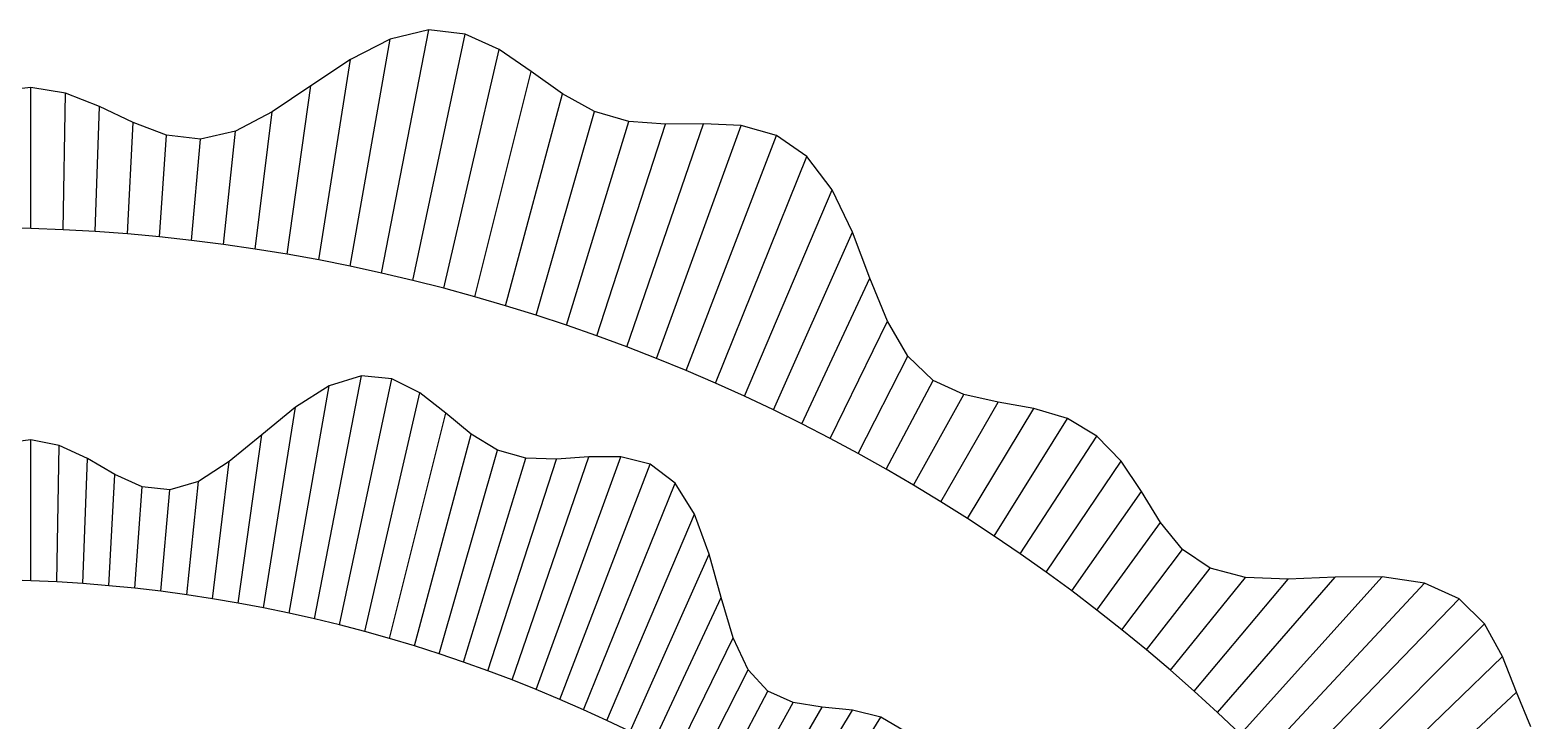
# Model space of a CAD drawing. Header units: metres. Extents: x -31 to 28.6, y -27.3 to 29.4.
# Drawn here: x -0.01 to 21.3, y 19.26 to 29.07 of the extents above; entities that cross this region are included whole.
import ezdxf

# ---------------------------------------------------------------- set-up
doc = ezdxf.new("R2010")
doc.units = ezdxf.units.M
for name, color, linetype in [('Fill', 3, 'Continuous'), ('Inner', 2, 'Continuous'), ('Outer', 1, 'Continuous')]:
    doc.layers.add(name, color=color, linetype=linetype)

msp = doc.modelspace()

# ---------------------------------------------------------------- linework, layer by layer
at = {"layer": 'Fill'}
for p, q in [((4.98, 25.618), (5.65, 29.068)), ((5.423, 25.513), (6.166, 29.009)), ((4.534, 25.714), (5.103, 28.94)), ((5.864, 25.401), (6.647, 28.79)), ((4.087, 25.803), (4.538, 28.651)), ((6.303, 25.282), (7.101, 28.479)), ((0, 26.25), (0, 28.25)), ((0.458, 26.232), (0.492, 28.17)), ((3.638, 25.885), (3.974, 28.274)), ((6.74, 25.154), (7.546, 28.161)), ((0.915, 26.206), (0.977, 27.981)), ((1.372, 26.172), (1.454, 27.753)), ((3.187, 25.958), (3.426, 27.904)), ((7.174, 25.02), (8.003, 27.911)), ((7.606, 24.877), (8.49, 27.771)), ((8.034, 24.727), (9.01, 27.73)), ((8.46, 24.57), (9.55, 27.736)), ((8.883, 24.406), (10.086, 27.71)), ((1.827, 26.131), (1.928, 27.573)), ((2.282, 26.081), (2.408, 27.519)), ((2.735, 26.023), (2.904, 27.632)), ((9.303, 24.234), (10.584, 27.572)), ((9.719, 24.055), (11.018, 27.27)), ((10.132, 23.869), (11.375, 26.797)), ((10.541, 23.676), (11.663, 26.197)), ((10.947, 23.476), (11.912, 25.545)), ((11.349, 23.269), (12.161, 24.934)), ((11.747, 23.055), (12.452, 24.438)), ((4.026, 20.71), (4.696, 24.159)), ((4.383, 20.623), (5.126, 24.118)), ((12.141, 22.834), (12.811, 24.094)), ((3.666, 20.79), (4.235, 24.016)), ((4.74, 20.529), (5.522, 23.918)), ((12.531, 22.606), (13.245, 23.895)), ((3.305, 20.865), (3.756, 23.713)), ((12.917, 22.372), (13.734, 23.787)), ((13.298, 22.132), (14.239, 23.697)), ((5.094, 20.43), (5.891, 23.627)), ((13.675, 21.884), (14.717, 23.552)), ((0, 21.25), (0, 23.25)), ((2.942, 20.933), (3.278, 23.323)), ((5.446, 20.325), (6.252, 23.331)), ((14.047, 21.631), (15.134, 23.304)), ((0.371, 21.233), (0.404, 23.17)), ((5.796, 20.213), (6.625, 23.105)), ((0.741, 21.209), (0.803, 22.984)), ((2.578, 20.995), (2.817, 22.941)), ((6.144, 20.096), (7.029, 22.989)), ((6.489, 19.972), (7.465, 22.975)), ((6.832, 19.843), (7.923, 23.009)), ((7.173, 19.707), (8.375, 23.011)), ((7.511, 19.566), (8.792, 22.904)), ((14.415, 21.371), (15.478, 22.947)), ((1.11, 21.179), (1.193, 22.76)), ((2.213, 21.051), (2.382, 22.66)), ((7.846, 19.419), (9.145, 22.634)), ((1.478, 21.143), (1.579, 22.585)), ((1.846, 21.1), (1.972, 22.538)), ((14.778, 21.105), (15.766, 22.516)), ((8.178, 19.267), (9.421, 22.195)), ((15.135, 20.832), (16.039, 22.075)), ((8.508, 19.108), (9.63, 21.629)), ((15.488, 20.554), (16.349, 21.695)), ((15.836, 20.269), (16.743, 21.43)), ((16.179, 19.979), (17.246, 21.297)), ((16.516, 19.683), (17.851, 21.274)), ((16.848, 19.381), (18.517, 21.301)), ((17.174, 19.074), (19.183, 21.305)), ((17.495, 18.761), (19.785, 21.217)), ((8.834, 18.944), (9.799, 21.014)), ((17.81, 18.443), (20.275, 20.995)), ((18.12, 18.12), (20.637, 20.637)), ((9.157, 18.775), (9.969, 20.44)), ((18.423, 17.791), (20.893, 20.176)), ((9.477, 18.6), (10.182, 19.983)), ((9.794, 18.419), (10.464, 19.68)), ((18.721, 17.457), (21.091, 19.668)), ((10.107, 18.233), (10.821, 19.522)), ((10.417, 18.042), (11.234, 19.457)), ((10.723, 17.846), (11.664, 19.412)), ((11.025, 17.644), (12.067, 19.312))]:
    msp.add_line(p, q, dxfattribs=at)
at = {"layer": 'Inner'}
for p, q in [((0, 26.25), (-0.458, 26.26)), ((0.458, 26.232), (0, 26.25)), ((0.915, 26.206), (0.458, 26.232)), ((1.372, 26.172), (0.915, 26.206)), ((1.827, 26.131), (1.372, 26.172)), ((2.282, 26.081), (1.827, 26.131)), ((2.735, 26.023), (2.282, 26.081)), ((3.187, 25.958), (2.735, 26.023)), ((3.638, 25.885), (3.187, 25.958)), ((4.087, 25.803), (3.638, 25.885)), ((4.534, 25.714), (4.087, 25.803)), ((4.98, 25.618), (4.534, 25.714)), ((5.423, 25.513), (4.98, 25.618)), ((5.864, 25.401), (5.423, 25.513)), ((6.303, 25.282), (5.864, 25.401)), ((6.74, 25.154), (6.303, 25.282)), ((7.174, 25.02), (6.74, 25.154)), ((7.606, 24.877), (7.174, 25.02)), ((8.034, 24.727), (7.606, 24.877)), ((8.46, 24.57), (8.034, 24.727)), ((8.883, 24.406), (8.46, 24.57)), ((9.303, 24.234), (8.883, 24.406)), ((9.719, 24.055), (9.303, 24.234)), ((10.132, 23.869), (9.719, 24.055)), ((10.541, 23.676), (10.132, 23.869)), ((10.947, 23.476), (10.541, 23.676)), ((11.349, 23.269), (10.947, 23.476)), ((11.747, 23.055), (11.349, 23.269)), ((12.141, 22.834), (11.747, 23.055)), ((12.531, 22.606), (12.141, 22.834)), ((12.917, 22.372), (12.531, 22.606)), ((13.298, 22.132), (12.917, 22.372)), ((13.675, 21.884), (13.298, 22.132)), ((14.047, 21.631), (13.675, 21.884)), ((14.415, 21.371), (14.047, 21.631)), ((14.778, 21.105), (14.415, 21.371)), ((0, 21.25), (-0.371, 21.261)), ((0.371, 21.233), (0, 21.25)), ((0.741, 21.209), (0.371, 21.233)), ((1.11, 21.179), (0.741, 21.209)), ((1.478, 21.143), (1.11, 21.179)), ((1.846, 21.1), (1.478, 21.143)), ((2.213, 21.051), (1.846, 21.1)), ((15.135, 20.832), (14.778, 21.105)), ((2.578, 20.995), (2.213, 21.051)), ((2.942, 20.933), (2.578, 20.995)), ((3.305, 20.865), (2.942, 20.933)), ((3.666, 20.79), (3.305, 20.865)), ((4.026, 20.71), (3.666, 20.79)), ((4.383, 20.623), (4.026, 20.71)), ((15.488, 20.554), (15.135, 20.832)), ((4.74, 20.529), (4.383, 20.623)), ((5.094, 20.43), (4.74, 20.529)), ((15.836, 20.269), (15.488, 20.554)), ((5.446, 20.325), (5.094, 20.43)), ((5.796, 20.213), (5.446, 20.325)), ((16.179, 19.979), (15.836, 20.269)), ((6.144, 20.096), (5.796, 20.213)), ((6.489, 19.972), (6.144, 20.096)), ((6.832, 19.843), (6.489, 19.972)), ((7.173, 19.707), (6.832, 19.843)), ((16.516, 19.683), (16.179, 19.979)), ((7.511, 19.566), (7.173, 19.707)), ((16.848, 19.381), (16.516, 19.683)), ((7.846, 19.419), (7.511, 19.566)), ((8.178, 19.267), (7.846, 19.419)), ((8.508, 19.108), (8.178, 19.267)), ((17.174, 19.074), (16.848, 19.381))]:
    msp.add_line(p, q, dxfattribs=at)
at = {"layer": 'Outer'}
for p, q in [((5.65, 29.068), (5.103, 28.94)), ((6.166, 29.009), (5.65, 29.068)), ((6.647, 28.79), (6.166, 29.009)), ((5.103, 28.94), (4.538, 28.651)), ((7.101, 28.479), (6.647, 28.79)), ((4.538, 28.651), (3.974, 28.274)), ((7.546, 28.161), (7.101, 28.479)), ((0, 28.25), (-0.492, 28.197)), ((0.492, 28.17), (0, 28.25)), ((0.977, 27.981), (0.492, 28.17)), ((3.974, 28.274), (3.426, 27.904)), ((8.003, 27.911), (7.546, 28.161)), ((1.454, 27.753), (0.977, 27.981)), ((1.928, 27.573), (1.454, 27.753)), ((3.426, 27.904), (2.904, 27.632)), ((8.49, 27.771), (8.003, 27.911)), ((9.01, 27.73), (8.49, 27.771)), ((9.55, 27.736), (9.01, 27.73)), ((10.086, 27.71), (9.55, 27.736)), ((10.584, 27.572), (10.086, 27.71)), ((2.408, 27.519), (1.928, 27.573)), ((2.904, 27.632), (2.408, 27.519)), ((11.018, 27.27), (10.584, 27.572)), ((11.375, 26.797), (11.018, 27.27)), ((11.663, 26.197), (11.375, 26.797)), ((11.912, 25.545), (11.663, 26.197)), ((12.161, 24.934), (11.912, 25.545)), ((12.452, 24.438), (12.161, 24.934)), ((12.811, 24.094), (12.452, 24.438)), ((4.696, 24.159), (4.235, 24.016)), ((5.126, 24.118), (4.696, 24.159)), ((5.522, 23.918), (5.126, 24.118)), ((13.245, 23.895), (12.811, 24.094)), ((4.235, 24.016), (3.756, 23.713)), ((5.891, 23.627), (5.522, 23.918)), ((13.734, 23.787), (13.245, 23.895)), ((3.756, 23.713), (3.278, 23.323)), ((14.239, 23.697), (13.734, 23.787)), ((14.717, 23.552), (14.239, 23.697)), ((6.252, 23.331), (5.891, 23.627)), ((15.134, 23.304), (14.717, 23.552)), ((0, 23.25), (-0.405, 23.198)), ((0.404, 23.17), (0, 23.25)), ((3.278, 23.323), (2.817, 22.941)), ((6.625, 23.105), (6.252, 23.331)), ((15.478, 22.947), (15.134, 23.304)), ((0.803, 22.984), (0.404, 23.17)), ((7.029, 22.989), (6.625, 23.105)), ((1.193, 22.76), (0.803, 22.984)), ((2.817, 22.941), (2.382, 22.66)), ((7.465, 22.975), (7.029, 22.989)), ((7.923, 23.009), (7.465, 22.975)), ((8.375, 23.011), (7.923, 23.009)), ((8.792, 22.904), (8.375, 23.011)), ((9.145, 22.634), (8.792, 22.904)), ((15.766, 22.516), (15.478, 22.947)), ((1.579, 22.585), (1.193, 22.76)), ((2.382, 22.66), (1.972, 22.538)), ((9.421, 22.195), (9.145, 22.634)), ((1.972, 22.538), (1.579, 22.585)), ((16.039, 22.075), (15.766, 22.516)), ((9.63, 21.629), (9.421, 22.195)), ((16.349, 21.695), (16.039, 22.075)), ((9.799, 21.014), (9.63, 21.629)), ((16.743, 21.43), (16.349, 21.695)), ((17.246, 21.297), (16.743, 21.43)), ((17.851, 21.274), (17.246, 21.297)), ((18.517, 21.301), (17.851, 21.274)), ((19.183, 21.305), (18.517, 21.301)), ((19.785, 21.217), (19.183, 21.305)), ((20.275, 20.995), (19.785, 21.217)), ((9.969, 20.44), (9.799, 21.014)), ((20.637, 20.637), (20.275, 20.995)), ((20.893, 20.176), (20.637, 20.637)), ((10.182, 19.983), (9.969, 20.44)), ((21.091, 19.668), (20.893, 20.176)), ((10.464, 19.68), (10.182, 19.983)), ((10.821, 19.522), (10.464, 19.68)), ((21.296, 19.175), (21.091, 19.668)), ((11.234, 19.457), (10.821, 19.522)), ((11.664, 19.412), (11.234, 19.457)), ((12.067, 19.312), (11.664, 19.412)), ((12.411, 19.111), (12.067, 19.312))]:
    msp.add_line(p, q, dxfattribs=at)

doc.saveas('drawing.dxf')
